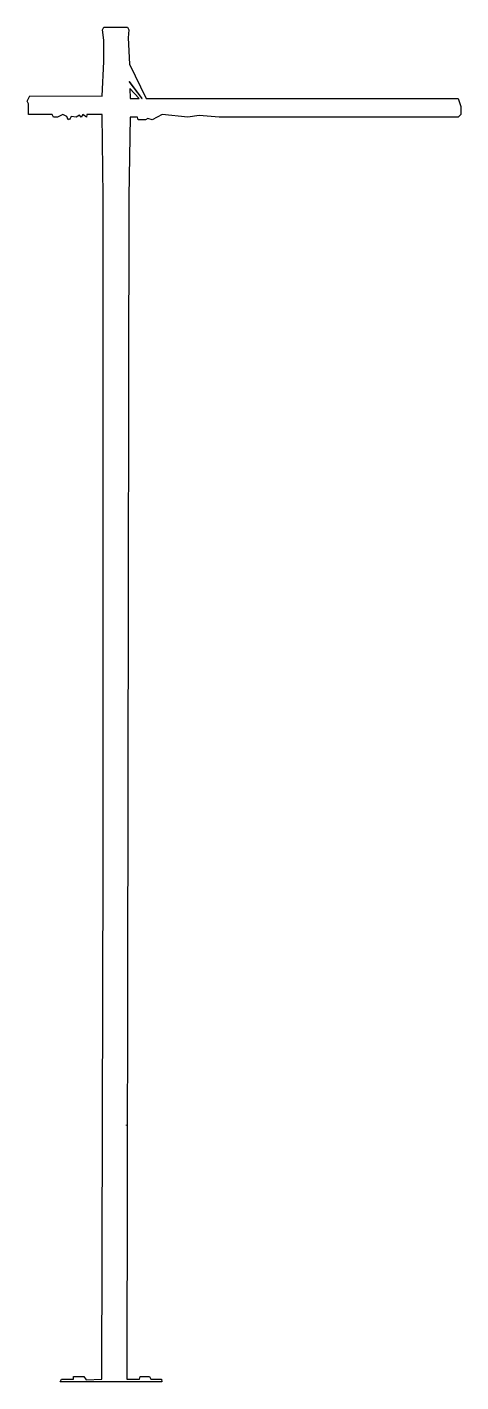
# Model space of a CAD drawing. Header units: millimetres. Extents: x -721 to 721, y 0 to 4500.
import ezdxf

# ---------------------------------------------------------------- set-up
doc = ezdxf.new("R2010")
doc.units = ezdxf.units.MM
doc.layers.add('ALMOND-DRAW-PROFILE', color=7, linetype='Continuous', lineweight=25)

msp = doc.modelspace()

# ---------------------------------------------------------------- linework, layer by layer
at = {"layer": 'ALMOND-DRAW-PROFILE'}
for points in [[(-606.45, 8.79), (-566.89, 8.79), (-566.89, 17.58), (-531.74, 17.58), (-524.73, 6.55), (-472.41, 8.79), (-468.02, 1711.67), (-468.02, 3937.5), (-471.7, 4209.96), (-521.85, 4209.96), (-522.95, 4201.17), (-535.35, 4209.44), (-540.53, 4201.17), (-546.39, 4207.87), (-558.11, 4201.17), (-574.58, 4203.36), (-580.08, 4192.38), (-581.54, 4195.31), (-584.47, 4192.38), (-588.87, 4203.37), (-602.05, 4209.96), (-619.63, 4201.17), (-632.81, 4201.17), (-637.21, 4209.96), (-716.31, 4209.96), (-716.31, 4245.12), (-720.7, 4253.91), (-711.91, 4271.48), (-471.58, 4271.06), (-465.82, 4385.74), (-465.82, 4456.05), (-470.21, 4491.21), (-465.82, 4500), (-386.72, 4500), (-382.32, 4491.21), (-384.52, 4464.84), (-380.13, 4376.95), (-324.51, 4262.7), (711.91, 4262.7), (720.7, 4236.33), (720.7, 4209.96), (711.91, 4201.17), (-82.95, 4201.17), (-149.36, 4206.46), (-186.77, 4201.17), (-272.38, 4209.33), (-305.42, 4192.38), (-320.07, 4196.89), (-327.39, 4192.38), (-351.56, 4192.38), (-353.76, 4201.17), (-378.76, 4201.17), (-382.32, 3937.5), (-388.92, 8.79), (-347.17, 8.79), (-344.97, 17.58), (-314.21, 17.58), (-309.81, 8.79), (-274.66, 8.79), (-272.46, 0), (-610.84, 0)], [(-381.23, 4319.83), (-339.4, 4262.7), (-338.38, 4262.7)], [(-379.33, 4296.35), (-377.93, 4262.7), (-347.98, 4262.7)], [(-390.02, 852.98), (-390.02, 854.23), (-390.03, 851.98)]]:
    msp.add_lwpolyline(points, close=True, dxfattribs=at)

doc.saveas('drawing.dxf')
